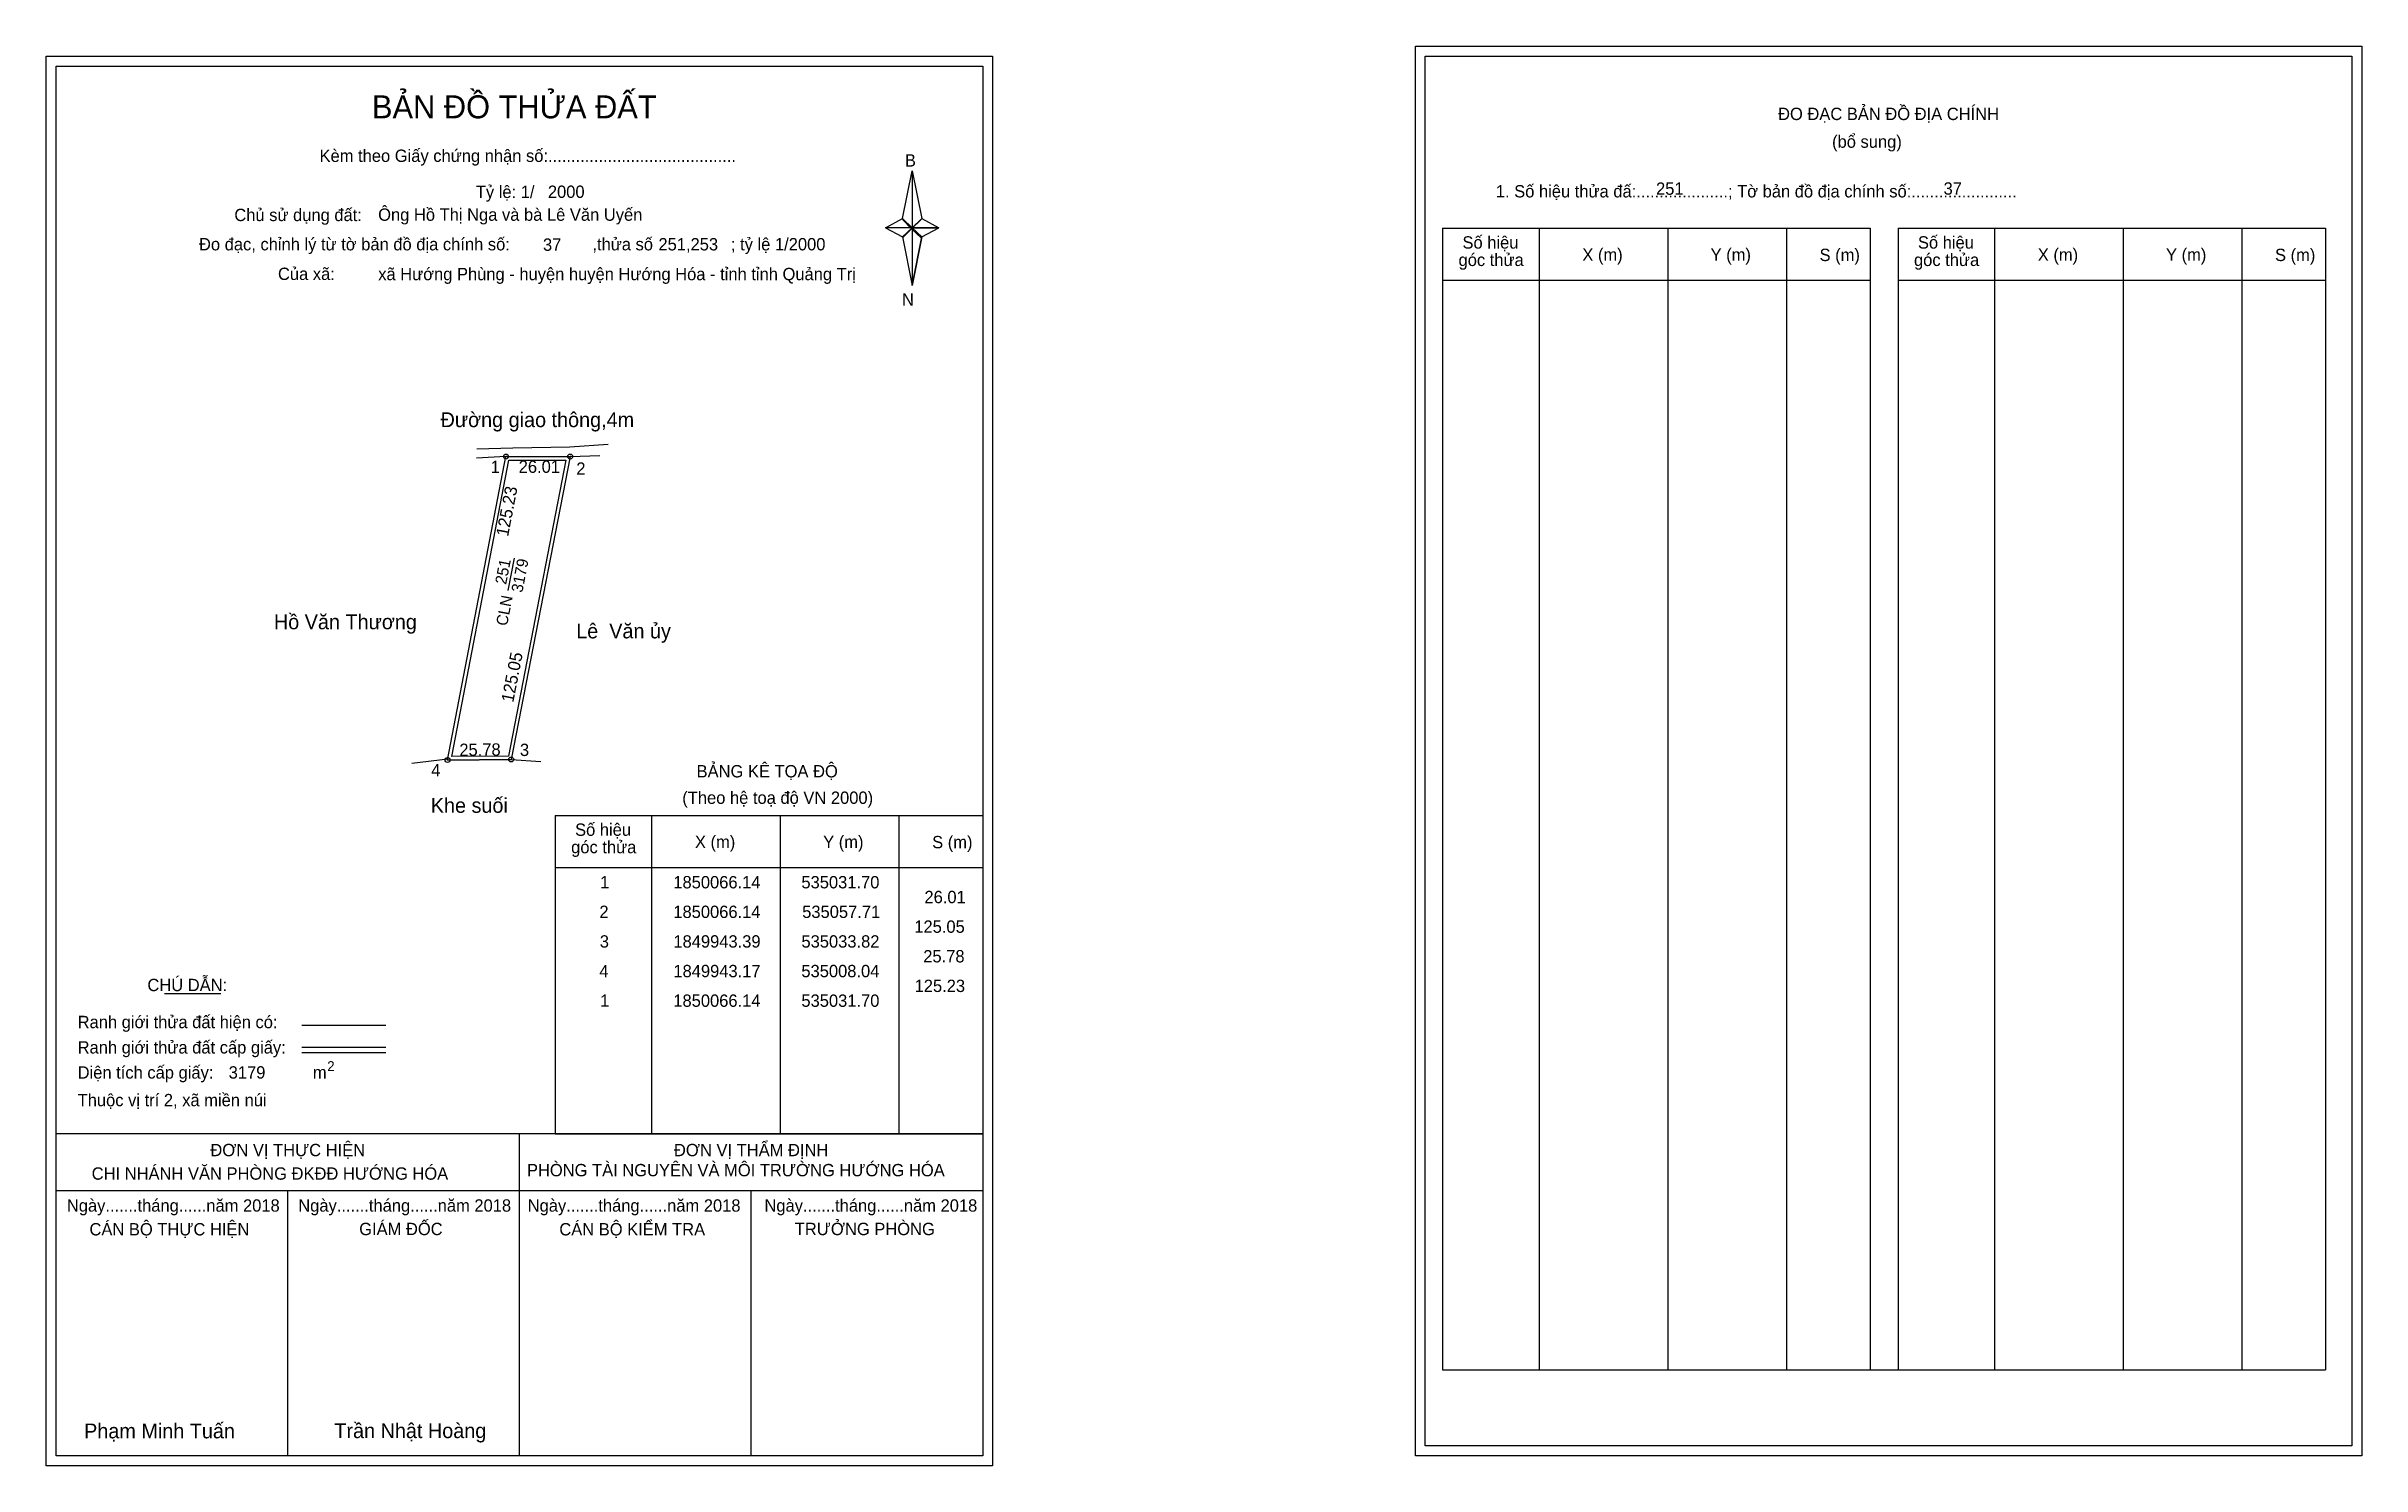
# Model space of a CAD drawing. Extents: x 534845 to 535784, y 1849657 to 1850232.
import ezdxf

# ---------------------------------------------------------------- set-up
doc = ezdxf.new("R2010")
doc.units = 0
for name, color, linetype in [('Level 1', 7, 'Continuous'), ('Level 10', 7, 'Continuous'), ('Level 11', 7, 'Continuous'), ('Level 13', 7, 'Continuous'), ('Level 27', 7, 'Continuous'), ('Level 3', 7, 'Continuous'), ('Level 36', 7, 'Continuous'), ('Level 49', 7, 'Continuous'), ('Level 5', 7, 'Continuous'), ('Level 53', 7, 'Continuous'), ('Level 55', 7, 'Continuous'), ('Level 6', 7, 'Continuous'), ('Level 60', 7, 'Continuous'), ('Level 63', 7, 'Continuous'), ('Level 9', 7, 'Continuous')]:
    doc.layers.add(name, color=color, linetype=linetype)

msp = doc.modelspace()

# ---------------------------------------------------------------- linework, layer by layer
at = {"layer": 'Level 1'}
for p, q in [((534849.47, 1850224.38), (534849.47, 1850224.38)), ((535404.11, 1850228.38), (535404.11, 1850228.38)), ((535192.31, 1850162.62), (535196.25, 1850181.9)), ((535196.25, 1850181.9), (535196.25, 1850158.85)), ((535196.25, 1850181.9), (535200.18, 1850162.62)), ((535185.42, 1850158.85), (535192.31, 1850162.62)), ((535192.31, 1850162.62), (535196.25, 1850158.85)), ((535195.95, 1850158.41), (535192.31, 1850162.18)), ((535196.25, 1850158.85), (535192.31, 1850155.17)), ((535195.95, 1850158.41), (535192.31, 1850154.73)), ((535192.31, 1850154.73), (535195.95, 1850158.41)), ((535192.31, 1850155.17), (535196.25, 1850135.45)), ((535199.89, 1850162.18), (535195.95, 1850158.41)), ((535195.95, 1850158.41), (535199.89, 1850162.18)), ((535199.89, 1850154.73), (535195.95, 1850158.41)), ((535200.18, 1850162.62), (535196.25, 1850158.85)), ((535196.25, 1850158.85), (535196.25, 1850135.45)), ((535196.25, 1850158.85), (535207.07, 1850158.85)), ((535196.25, 1850158.85), (535200.18, 1850155.17)), ((535200.18, 1850155.17), (535196.25, 1850135.45)), ((535200.18, 1850155.17), (535207.07, 1850158.85)), ((535411.18, 1850158.67), (535584.38, 1850158.67)), ((535450.36, 1849696.14), (535450.36, 1850158.67)), ((535502.5, 1849696.14), (535502.5, 1850158.67)), ((535550.45, 1850158.67), (535550.45, 1849696.14)), ((535584.38, 1850158.67), (535584.38, 1849696.14)), ((535595.69, 1850158.67), (535768.9, 1850158.67)), ((535634.87, 1849696.14), (535634.87, 1850158.67)), ((535687.02, 1849696.14), (535687.02, 1850158.67)), ((535734.96, 1850158.67), (535734.96, 1849696.14)), ((535768.9, 1850158.67), (535768.9, 1849696.14)), ((535411.18, 1850137.62), (535584.38, 1850137.62)), ((535595.69, 1850137.62), (535768.9, 1850137.62)), ((535051.66, 1849920.73), (535224.86, 1849920.73)), ((535090.84, 1849791.68), (535090.84, 1849920.73)), ((535142.98, 1849791.68), (535142.98, 1849920.73)), ((535190.92, 1849920.73), (535190.92, 1849791.68)), ((535051.66, 1849899.67), (535224.86, 1849899.67)), ((534893.3, 1849848.51), (534916.11, 1849848.51)), ((534949.03, 1849835.7), (534983.06, 1849835.7)), ((534949.03, 1849826.81), (534983.06, 1849826.81)), ((534949.03, 1849824.62), (534983.06, 1849824.62)), ((535063.12, 1849791.68), (534849.46, 1849791.68)), ((535224.86, 1849791.68), (535015.18, 1849791.68)), ((535037.16, 1849661.23), (535037.16, 1849791.68)), ((535051.66, 1849791.67), (535224.86, 1849791.67)), ((535224.86, 1849768.58), (534849.46, 1849768.58)), ((534943.31, 1849661.23), (534943.31, 1849768.58)), ((535131.01, 1849661.23), (535131.01, 1849768.58)), ((535411.18, 1849696.14), (535768.9, 1849696.14)), ((535224.86, 1849661.23), (535224.86, 1849661.23)), ((535779.51, 1849665.23), (535779.51, 1849665.23))]:
    msp.add_line(p, q, dxfattribs=at)
for points in [[(535192.31, 1850162.62), (535196.25, 1850181.9), (535196.25, 1850158.85)], [(535185.42, 1850158.85), (535192.31, 1850155.17), (535196.25, 1850158.85)], [(535196.25, 1850158.85), (535200.18, 1850162.62), (535207.07, 1850158.85)], [(535196.25, 1850158.85), (535196.25, 1850135.45), (535200.18, 1850155.17)]]:
    msp.add_lwpolyline(points, close=True, dxfattribs=at)
at = {"layer": 'Level 10'}
msp.add_line((535008.04, 1849943.17), (535033.82, 1849943.39), dxfattribs=at)
for points in [[(535008.04, 1849943.17), (535031.7, 1850066.14), (535057.71, 1850066.14), (535033.82, 1849943.39)], [(535009.74, 1849944.58), (535032.86, 1850064.74), (535056.01, 1850064.74), (535032.66, 1849944.78)]]:
    msp.add_lwpolyline(points, close=True, dxfattribs=at)
at = {"layer": 'Level 11'}
for centre in [(535031.7, 1850066.14), (535057.71, 1850066.14), (535008.04, 1849943.17), (535008.04, 1849943.17), (535033.82, 1849943.39)]:
    msp.add_circle(centre, 1, dxfattribs=at)
at = {"layer": 'Level 27'}
for p, q in [((535031.7, 1850066.14), (535019.71, 1850065.54)), ((535057.71, 1850066.14), (535069.7, 1850066.58)), ((535033.82, 1849943.39), (535045.79, 1849942.61))]:
    msp.add_line(p, q, dxfattribs=at)
at = {"layer": 'Level 3'}
for p, q in [((535411.18, 1850158.67), (535411.18, 1849696.14)), ((535595.69, 1850158.67), (535595.69, 1849696.14)), ((535051.66, 1849920.73), (535051.66, 1849791.68))]:
    msp.add_line(p, q, dxfattribs=at)
at = {"layer": 'Level 5'}
msp.add_line((535008.1, 1849943.46), (534993.6, 1849941.79), dxfattribs=at)
msp.add_lwpolyline([(535019.83, 1850069.31), (535034.53, 1850069.64), (535057.59, 1850070.14), (535073.08, 1850071.14)], dxfattribs=at)
at = {"layer": 'Level 63'}
for points in [[(535400.12, 1850232.38), (535783.52, 1850232.38), (535783.52, 1849661.23), (535400.12, 1849661.23)], [(534845.46, 1850228.38), (535228.86, 1850228.38), (535228.86, 1849657.23), (534845.46, 1849657.23)], [(534849.46, 1850224.38), (535224.86, 1850224.38), (535224.86, 1849661.23), (534849.46, 1849661.23)], [(535404.12, 1850228.38), (535779.52, 1850228.38), (535779.52, 1849665.23), (535404.12, 1849665.23)]]:
    msp.add_lwpolyline(points, close=True, dxfattribs=at)
at = {"layer": 'Level 9'}
msp.add_line((535032.59, 1850011.88), (535035.1, 1850024.99), dxfattribs=at)

# ---------------------------------------------------------------- texts
at = {"layer": 'Level 1'}
for s, height, p in [('BẢN ĐỒ THỬA ĐẤT', 9.3313, (534977.4, 1850203.19)), ('ĐO ĐẠC BẢN ĐỒ ĐỊA CHÍNH', 5, (535547.07, 1850202.5)), ('(bổ sung)', 5, (535568.95, 1850191.26)), ('Kèm theo Giấy chứng nhận số:.........................................', 5, (534956.16, 1850185.53)), ('B', 5, (535193.33, 1850183.65)), ('1. Số hiệu thửa đấ:....................; Tờ bản đồ địa chính số:.......................', 5, (535432.73, 1850171.14)), ('Chủ sử dụng đất:', 5, (534921.64, 1850161.55)), ('Đo đạc, chỉnh lý từ tờ bản đồ địa chính số:                  ,thửa số                 ; tỷ lệ 1/2000', 5, (534907.33, 1850149.69)), ('Số hiệu', 5, (535419.21, 1850150.41)), ('Số hiệu', 5, (535603.73, 1850150.41)), ('góc thửa', 5, (535417.62, 1850143.35)), ('X (m)', 5, (535467.77, 1850145.46)), ('Y (m)', 5, (535519.73, 1850145.46)), ('S (m)', 5, (535563.88, 1850145.36)), ('góc thửa', 5, (535602.14, 1850143.35)), ('X (m)', 5, (535652.29, 1850145.46)), ('Y (m)', 5, (535704.24, 1850145.46)), ('S (m)', 5, (535748.4, 1850145.36)), ('Của xã:', 5, (534939.32, 1850137.69)), ('N', 5, (535192.13, 1850127.31)), ('BẢNG KÊ TỌA ĐỘ', 5, (535108.92, 1849936.13)), ('(Theo hệ toạ độ VN 2000)', 5, (535103.12, 1849925.41)), ('Số hiệu', 5, (535059.69, 1849912.46)), ('X (m)', 5, (535108.25, 1849907.51)), ('Y (m)', 5, (535160.2, 1849907.51)), ('S (m)', 5, (535204.36, 1849907.41)), ('góc thửa', 5, (535058.1, 1849905.4)), ('CHÚ DẪN:', 5, (534886.42, 1849849.52)), ('Ranh giới thửa đất hiện có:', 5, (534858.16, 1849834.52)), ('Ranh giới thửa đất cấp giấy:', 5, (534858.16, 1849824.24)), ('Diện tích cấp giấy:', 5, (534858.16, 1849814.08)), ('m', 5, (534953.47, 1849814.12)), ('2', 4, (534959.27, 1849817.14)), ('Thuộc vị trí 2, xã miền núi', 5, (534858.16, 1849802.88)), ('ĐƠN VỊ THẨM ĐỊNH', 5, (535099.74, 1849782.64)), ('ĐƠN VỊ THỰC HIỆN', 5, (534911.93, 1849782.64)), ('PHÒNG TÀI NGUYÊN VÀ MÔI TRƯỜNG HƯỚNG HÓA', 5, (535040.19, 1849774.5)), ('CHI NHÁNH VĂN PHÒNG ĐKĐĐ HƯỚNG HÓA', 5, (534863.85, 1849773.12)), ('Ngày.......tháng......năm 2018', 5, (534853.8, 1849760.17)), ('Ngày.......tháng......năm 2018', 5, (534947.54, 1849760.17)), ('Ngày.......tháng......năm 2018', 5, (535040.49, 1849760.17)), ('Ngày.......tháng......năm 2018', 5, (535136.41, 1849760.17)), ('CÁN BỘ THỰC HIỆN', 5, (534862.96, 1849750.54)), ('GIÁM ĐỐC', 5, (534972.23, 1849750.66)), ('CÁN BỘ KIỂM TRA', 5, (535053.31, 1849750.54)), ('TRƯỞNG PHÒNG', 5, (535148.69, 1849750.66)), ('Phạm Minh Tuấn', 6, (534860.78, 1849668.31)), ('Trần Nhật Hoàng', 6, (534962.17, 1849668.41))]:
    msp.add_text(s, height=height, dxfattribs=at).set_placement(p)
at = {"layer": 'Level 11'}
msp.add_text('Tỷ lệ: 1/', height=5, dxfattribs=at).set_placement((535019.48, 1850170.91))
at = {"layer": 'Level 13'}
for s, p in [('251', (535031.75, 1850014.07)), ('3179', (535038.32, 1850010.79)), ('CLN', (535032.13, 1849997.28))]:
    msp.add_text(s, height=4.608, rotation=79.13504, dxfattribs=at).set_placement(p)
at = {"layer": 'Level 36'}
msp.add_text('Đường giao thông,4m', height=6, dxfattribs=at).set_placement((535005.19, 1850078.07))
at = {"layer": 'Level 49'}
msp.add_text('26.01', height=5, dxfattribs=at).set_placement((535036.85, 1850059.54))
for s, rotation, p in [('125.23', 79.10912, (535032.54, 1850033.49)), ('125.05', 78.98659, (535034.64, 1849966.27)), ('25.78', 0.48894, (535012.82, 1849944.81))]:
    msp.add_text(s, height=5, rotation=rotation, dxfattribs=at).set_placement(p)
at = {"layer": 'Level 53'}
for s, p in [('1', (535069.85, 1849891.17)), ('1850066.14', (535099.49, 1849891.17)), ('535031.70', (535151.38, 1849891.17)), ('2', (535069.55, 1849879.17)), ('1850066.14', (535099.49, 1849879.17)), ('535057.71', (535151.7, 1849879.17)), ('26.01', (535201.23, 1849885.17)), ('125.05', (535197.12, 1849873.17)), ('3', (535069.71, 1849867.17)), ('1849943.39', (535099.52, 1849867.17)), ('535033.82', (535151.4, 1849867.17)), ('25.78', (535200.75, 1849861.17)), ('4', (535069.53, 1849855.17)), ('1849943.17', (535099.52, 1849855.17)), ('535008.04', (535151.37, 1849855.17)), ('1', (535069.85, 1849843.17)), ('1850066.14', (535099.49, 1849843.17)), ('535031.70', (535151.38, 1849843.17)), ('125.23', (535197.24, 1849849.17))]:
    msp.add_text(s, height=5, dxfattribs=at).set_placement(p)
at = {"layer": 'Level 55'}
for s, height, p in [('253', 0.22, (535031.47, 1850065.92)), ('253', 0.22, (535031.47, 1850065.92)), ('1', 0.8, (535031.48, 1850066.14)), ('0', 0.22, (535031.62, 1850065.92)), ('0', 0.22, (535031.62, 1850065.92)), ('2', 0.8, (535057.44, 1850066.14)), ('243', 0.22, (535057.48, 1850065.92)), ('0', 0.22, (535057.63, 1850065.92)), ('0', 0.22, (535057.63, 1850065.92)), ('4', 0.8, (535007.76, 1849943.17)), ('253', 0.22, (535007.81, 1849942.95)), ('253', 0.22, (535007.81, 1849942.95)), ('253', 0.22, (535033.59, 1849943.17)), ('243', 0.22, (535033.59, 1849943.17)), ('253', 0.22, (535033.59, 1849943.17)), ('3', 0.8, (535033.57, 1849943.39))]:
    msp.add_text(s, height=height, dxfattribs=at).set_placement(p)
at = {"layer": 'Level 6'}
for s, p in [('2000', (535048.67, 1850170.95)), ('251', (535497.63, 1850172.22)), ('37', (535614.12, 1850172.26)), ('Ông Hồ Thị Nga và bà Lê Văn Uyến', (534979.91, 1850161.68)), ('37', (535046.68, 1850149.51)), ('251,253', (535093.46, 1850149.67)), ('xã Hướng Phùng - huyện huyện Hướng Hóa - tỉnh tỉnh Quảng Trị', (534979.94, 1850137.6)), ('3179', (534919.35, 1849814.09))]:
    msp.add_text(s, height=5, dxfattribs=at).set_placement(p)
at = {"layer": 'Level 60'}
for s, p in [('Hồ Văn Thương', (534937.67, 1849996.16)), ('Lê  Văn ủy', (535060.15, 1849992.46)), ('Khe suối', (535001.23, 1849921.79))]:
    msp.add_text(s, height=6, dxfattribs=at).set_placement(p)
at = {"layer": 'Level 9'}
for s, p in [('1', (535025.47, 1850059.44)), ('2', (535060.18, 1850058.78)), ('3', (535037.35, 1849944.8)), ('4', (535001.4, 1849936.57))]:
    msp.add_text(s, height=5, dxfattribs=at).set_placement(p)

doc.saveas('drawing.dxf')
